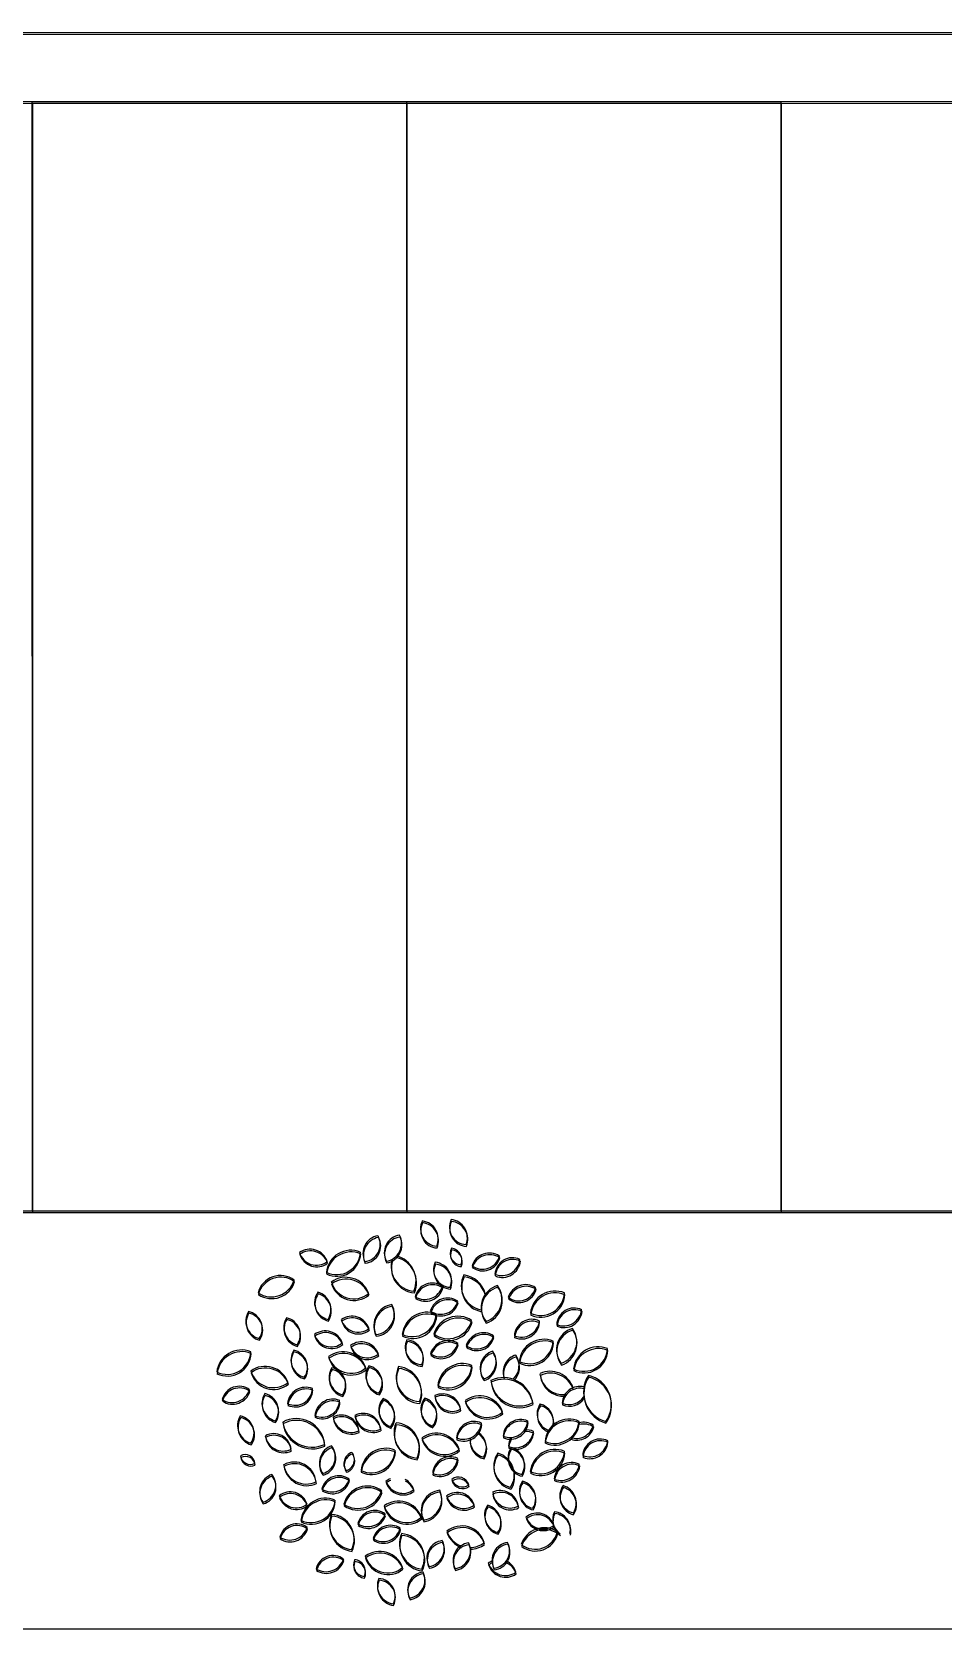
# Model space of a CAD drawing. Header units: inches. Extents: x 15 to 22798, y 21 to 21519.
# Drawn here: x 6419.2 to 6484.9, y 15903.4 to 16018.6 of the extents above; entities that cross this region are included whole.
import ezdxf

# ---------------------------------------------------------------- set-up
doc = ezdxf.new("R2010")
doc.units = ezdxf.units.IN
doc.header["$MEASUREMENT"] = 0
doc.layers.add('ARREDAMENTO', color=8, linetype='Continuous', lineweight=13)

msp = doc.modelspace()

# ---------------------------------------------------------------- linework, layer by layer
for p, q in [((6257.24, 16018.52), (6635.24, 16018.58)), ((6257.28, 16018.42), (6635.28, 16018.42)), ((6635.24, 16013.58), (6271.24, 16013.52)), ((6635.28, 16013.42), (6271.28, 16013.42)), ((6419.28, 16013.42), (6392.28, 16013.42)), ((6446.24, 16013.55), (6419.24, 16013.54)), ((6419.24, 16013.54), (6419.25, 15933.54)), ((6446.28, 16013.42), (6419.28, 16013.42)), ((6419.28, 16013.42), (6419.28, 15933.42)), ((6473.24, 16013.55), (6446.24, 16013.55)), ((6446.24, 16013.55), (6446.25, 15933.55)), ((6473.28, 16013.42), (6446.28, 16013.42)), ((6446.28, 16013.42), (6446.28, 15933.42)), ((6500.24, 16013.56), (6473.24, 16013.55)), ((6473.24, 16013.55), (6473.25, 15933.55)), ((6500.28, 16013.42), (6473.28, 16013.42)), ((6473.28, 16013.42), (6473.28, 15933.42)), ((6635.25, 15933.58), (6257.25, 15933.52)), ((6635.28, 15933.42), (6257.28, 15933.42)), ((5446.04, 15903.42), (7476.25, 15903.42)), ((5580.31, 15903.42), (7011.26, 15903.42)), ((6257.28, 15903.42), (6635.28, 15903.42))]:
    msp.add_line(p, q)
at = {"layer": 'ARREDAMENTO', "linetype": 'ByBlock', "lineweight": -3}
for centre, radius, start, end in [((6448.52, 15932.28), 1.26, 153.3945, 266.0501), ((6448.54, 15932.15), 1.26, 153.3851, 266.0407), ((6447.23, 15931.54), 1.31, 336.5737, 82.871), ((6447.25, 15931.42), 1.31, 336.5643, 82.8616), ((6450.61, 15932.4), 1.26, 154.579, 267.2346), ((6450.63, 15932.27), 1.26, 154.5696, 267.2252), ((6449.33, 15931.64), 1.31, 337.7581, 84.0554), ((6449.36, 15931.51), 1.31, 337.7487, 84.046), ((6439.29, 15929.5), 1.31, 18.9013, 125.1986), ((6439.32, 15929.38), 1.31, 18.8919, 125.1892), ((6442.24, 15928.95), 1.78, 67.5372, 173.8345), ((6444.42, 15930.49), 1.31, 99.8817, 206.1791), ((6444.45, 15930.36), 1.31, 99.8723, 206.1697), ((6443.1, 15931.16), 1.26, 276.7026, 29.3582), ((6443.13, 15931.04), 1.26, 276.6932, 29.3488), ((6445.91, 15930.56), 1.26, 96.7026, 209.3582), ((6445.93, 15930.43), 1.26, 96.6932, 209.3488), ((6444.58, 15931.23), 1.31, 279.8817, 26.1791), ((6444.61, 15931.11), 1.31, 279.8723, 26.1697), ((6450.23, 15930.51), 0.833, 153.3945, 266.0501), ((6450.26, 15930.38), 0.833, 153.3851, 266.0407), ((6449.38, 15930.02), 0.866, 336.5737, 82.871), ((6449.41, 15929.89), 0.866, 336.5643, 82.8616), ((6439.75, 15930.91), 1.26, 195.7222, 308.3778), ((6439.78, 15930.79), 1.26, 195.7128, 308.3684), ((6441.21, 15930.69), 1.72, 244.3581, 357.0136), ((6442.26, 15928.83), 1.78, 67.5278, 173.8251), ((6441.23, 15930.57), 1.72, 244.3487, 357.0042), ((6446.91, 15929.55), 1.77, 162.4114, 266.0501), ((6446.94, 15929.43), 1.77, 162.402, 266.0407), ((6445.1, 15928.52), 1.84, 336.5737, 76.9164), ((6445.13, 15928.4), 1.84, 336.5643, 76.907), ((6449.46, 15929.32), 1.26, 154.579, 267.2346), ((6449.49, 15929.19), 1.26, 154.5696, 267.2252), ((6448.19, 15928.56), 1.31, 337.7581, 84.0554), ((6448.21, 15928.43), 1.31, 337.7487, 84.046), ((6452.23, 15929.22), 1.31, 56.4501, 162.7474), ((6451.73, 15930.62), 1.26, 233.271, 345.9266), ((6452.25, 15929.1), 1.31, 56.4407, 162.738), ((6451.75, 15930.5), 1.26, 233.2616, 345.9172), ((6453.89, 15928.93), 1.26, 64.3581, 177.0136), ((6453.13, 15930.21), 1.31, 247.5372, 353.8345), ((6453.91, 15928.81), 1.26, 64.3487, 177.0042), ((6453.16, 15930.08), 1.31, 247.5278, 353.8251), ((6437.16, 15927.25), 1.66, 53.271, 165.9266), ((6436.5, 15929.1), 1.73, 236.4501, 342.7474), ((6437.18, 15927.13), 1.66, 53.2616, 165.9172), ((6436.53, 15928.97), 1.73, 236.4407, 342.738), ((6441.87, 15927.02), 1.76, 20.0053, 126.3026), ((6442.45, 15928.92), 1.69, 196.8262, 309.4817), ((6441.9, 15926.89), 1.76, 19.9959, 126.2932), ((6451.96, 15928.16), 1.76, 153.3945, 259.2615), ((6451.99, 15928.03), 1.76, 153.3851, 259.2521), ((6450.16, 15927.13), 1.83, 14.268, 82.871), ((6450.18, 15927), 1.83, 14.2586, 82.8616), ((6440.88, 15926.97), 1.26, 144.2345, 256.8901), ((6440.91, 15926.85), 1.26, 144.2252, 256.8807), ((6439.49, 15926.45), 1.31, 327.4137, 73.711), ((6439.52, 15926.33), 1.31, 327.4043, 73.7016), ((6442.47, 15928.8), 1.69, 196.8168, 309.4723), ((6448.11, 15927.1), 1.26, 54.4555, 167.111), ((6447.58, 15928.49), 1.31, 237.6346, 343.9319), ((6448.13, 15926.98), 1.26, 54.4461, 167.1016), ((6447.61, 15928.36), 1.31, 237.6252, 343.9225), ((6449.22, 15925.97), 1.31, 56.4501, 162.7474), ((6453.27, 15926.61), 1.64, 105.863, 218.5186), ((6453.29, 15926.49), 1.64, 105.8536, 218.5092), ((6451.42, 15927.21), 1.71, 289.0421, 35.3395), ((6451.45, 15927.08), 1.71, 289.0327, 35.3301), ((6454.84, 15926.94), 1.31, 56.4501, 162.7474), ((6454.34, 15928.34), 1.26, 233.271, 345.9266), ((6454.87, 15926.82), 1.31, 56.4407, 162.738), ((6454.37, 15928.22), 1.26, 233.2616, 345.9172), ((6456.96, 15926.01), 1.78, 67.5372, 173.8345), ((6455.93, 15927.75), 1.72, 244.3581, 357.0136), ((6456.98, 15925.88), 1.78, 67.5278, 173.8251), ((6455.95, 15927.62), 1.72, 244.3487, 357.0042), ((6435.97, 15925.62), 1.31, 148.2422, 254.5395), ((6436, 15925.5), 1.31, 148.2328, 254.5301), ((6434.59, 15925.08), 1.26, 325.0631, 77.7187), ((6434.62, 15924.96), 1.26, 325.0537, 77.7093), ((6445.43, 15925.3), 1.53, 98.7778, 205.0751), ((6445.45, 15925.18), 1.53, 98.7684, 205.0657), ((6443.9, 15926.12), 1.47, 275.5987, 28.2542), ((6443.92, 15925.99), 1.47, 275.5893, 28.2448), ((6447.72, 15924.48), 1.78, 67.5372, 173.8345), ((6446.68, 15926.22), 1.72, 244.3581, 357.0136), ((6447.74, 15924.35), 1.78, 67.5278, 173.8251), ((6448.73, 15927.37), 1.26, 233.271, 345.9266), ((6449.25, 15925.85), 1.31, 56.4407, 162.738), ((6448.75, 15927.25), 1.26, 233.2616, 345.9172), ((6458.34, 15925.3), 1.26, 64.3581, 177.0136), ((6457.58, 15926.58), 1.31, 247.5372, 353.8345), ((6458.37, 15925.18), 1.26, 64.3487, 177.0042), ((6457.61, 15926.46), 1.31, 247.5278, 353.8251), ((6438.71, 15925.17), 1.31, 148.2422, 254.5395), ((6438.73, 15925.05), 1.31, 148.2328, 254.5301), ((6437.33, 15924.63), 1.26, 325.0631, 77.7187), ((6437.35, 15924.51), 1.26, 325.0537, 77.7093), ((6440.39, 15923.6), 1.31, 20.0053, 126.3026), ((6442.31, 15924.66), 1.31, 18.9013, 125.1986), ((6442.76, 15926.08), 1.26, 195.7222, 308.3778), ((6442.33, 15924.54), 1.31, 18.8919, 125.1892), ((6442.79, 15925.95), 1.26, 195.7128, 308.3684), ((6446.71, 15926.09), 1.72, 244.3487, 357.0042), ((6449.95, 15924.16), 1.81, 56.4501, 162.7474), ((6449.26, 15926.09), 1.74, 233.271, 345.9266), ((6449.98, 15924.03), 1.81, 56.4407, 162.738), ((6449.29, 15925.96), 1.74, 233.2616, 345.9172), ((6455.29, 15924.49), 1.26, 64.3581, 177.0136), ((6454.53, 15925.77), 1.31, 247.5372, 353.8345), ((6455.31, 15924.36), 1.26, 64.3487, 177.0042), ((6454.55, 15925.64), 1.31, 247.5278, 353.8251), ((6458.66, 15923.56), 1.59, 105.863, 218.5186), ((6458.68, 15923.44), 1.59, 105.8536, 218.5092), ((6456.88, 15924.14), 1.65, 289.0421, 35.3395), ((6456.9, 15924.01), 1.65, 289.0327, 35.3301), ((6440.82, 15925.02), 1.26, 196.8262, 309.4817), ((6440.42, 15923.48), 1.31, 19.9959, 126.2932), ((6440.85, 15924.9), 1.26, 196.8168, 309.4723), ((6443, 15922.81), 1.31, 20.0053, 126.3026), ((6443.43, 15924.23), 1.26, 196.8262, 309.4817), ((6443.02, 15922.68), 1.31, 19.9959, 126.2932), ((6447.42, 15923.74), 1.26, 154.579, 267.2346), ((6447.45, 15923.61), 1.26, 154.5696, 267.2252), ((6446.15, 15922.97), 1.31, 337.7581, 84.0554), ((6446.17, 15922.85), 1.31, 337.7487, 84.046), ((6449.25, 15922.91), 1.31, 57.6346, 163.9319), ((6448.72, 15924.3), 1.26, 234.4555, 347.111), ((6449.27, 15922.79), 1.31, 57.6252, 163.9225), ((6448.74, 15924.17), 1.26, 234.4461, 347.1016), ((6451.81, 15923.47), 1.31, 56.4501, 162.7474), ((6451.31, 15924.87), 1.26, 233.271, 345.9266), ((6451.83, 15923.35), 1.31, 56.4407, 162.738), ((6451.33, 15924.75), 1.26, 233.2616, 345.9172), ((6456.15, 15922.53), 1.78, 67.5372, 173.8345), ((6455.12, 15924.27), 1.72, 244.3581, 357.0136), ((6456.18, 15922.41), 1.78, 67.5278, 173.8251), ((6455.14, 15924.14), 1.72, 244.3487, 357.0042), ((6460.07, 15921.99), 1.78, 67.5372, 173.8345), ((6434.34, 15921.76), 1.78, 67.5372, 173.8345), ((6433.31, 15923.5), 1.72, 244.3581, 357.0136), ((6434.36, 15921.64), 1.78, 67.5278, 173.8251), ((6433.33, 15923.38), 1.72, 244.3487, 357.0042), ((6439.23, 15922.83), 1.31, 148.2422, 254.5395), ((6439.25, 15922.71), 1.31, 148.2328, 254.5301), ((6437.85, 15922.29), 1.26, 325.0631, 77.7187), ((6437.87, 15922.17), 1.26, 325.0537, 77.7093), ((6441.67, 15921.64), 1.76, 20.0053, 126.3026), ((6442.25, 15923.55), 1.69, 196.8262, 309.4817), ((6441.7, 15921.52), 1.76, 19.9959, 126.2932), ((6442.28, 15923.42), 1.69, 196.8168, 309.4723), ((6443.45, 15924.1), 1.26, 196.8168, 309.4723), ((6452.82, 15922.24), 1.26, 105.8142, 218.4698), ((6452.84, 15922.11), 1.26, 105.8048, 218.4604), ((6451.41, 15922.69), 1.31, 288.9933, 35.2907), ((6451.43, 15922.57), 1.31, 288.9839, 35.2813), ((6454.48, 15921.96), 1.26, 105.863, 198.5234), ((6454.5, 15921.83), 1.26, 105.8536, 198.514), ((6453.06, 15922.41), 1.31, 312.1666, 35.3395), ((6453.09, 15922.28), 1.31, 312.1572, 35.3301), ((6459.04, 15923.72), 1.72, 244.3581, 357.0136), ((6460.09, 15921.86), 1.78, 67.5278, 173.8251), ((6459.06, 15923.6), 1.72, 244.3487, 357.0042), ((6436.06, 15920.6), 1.76, 20.0053, 126.3026), ((6436.64, 15922.51), 1.69, 196.8262, 309.4817), ((6436.08, 15920.48), 1.76, 19.9959, 126.2932), ((6436.66, 15922.38), 1.69, 196.8168, 309.4723), ((6441.98, 15921.57), 1.31, 148.2422, 254.5395), ((6442, 15921.45), 1.31, 148.2328, 254.5301), ((6440.6, 15921.03), 1.26, 325.0631, 77.7187), ((6440.62, 15920.9), 1.26, 325.0537, 77.7093), ((6444.63, 15921.69), 1.31, 147.4137, 253.711), ((6444.66, 15921.57), 1.31, 147.4043, 253.7016), ((6443.24, 15921.17), 1.26, 324.2345, 76.8901), ((6443.27, 15921.04), 1.26, 324.2252, 76.8807), ((6447.28, 15921.58), 1.77, 154.579, 267.2346), ((6447.3, 15921.45), 1.77, 154.5696, 267.2252), ((6445.49, 15920.51), 1.84, 337.7581, 84.0554), ((6445.51, 15920.38), 1.84, 337.7487, 84.046), ((6450.28, 15920.78), 1.78, 67.5372, 173.8345), ((6449.25, 15922.52), 1.72, 244.3581, 357.0136), ((6450.3, 15920.65), 1.78, 67.5278, 173.8251), ((6449.27, 15922.39), 1.72, 244.3487, 357.0042), ((6453.24, 15919.41), 2.14, 8.8698, 115.1671), ((6456.62, 15920.27), 1.73, 18.4829, 115.2159), ((6457.53, 15921.99), 1.66, 185.7395, 275.1403), ((6456.64, 15920.14), 1.73, 18.4735, 115.2065), ((6457.56, 15921.87), 1.66, 185.7301, 275.1309), ((6461.24, 15920.51), 2.22, 147.4137, 253.711), ((6461.26, 15920.39), 2.22, 147.4043, 253.7016), ((6458.89, 15919.63), 2.13, 324.2345, 76.8901), ((6458.91, 15919.5), 2.13, 324.2252, 76.8807), ((6434.18, 15919.66), 1.26, 53.271, 165.9266), ((6433.68, 15921.06), 1.31, 236.4501, 342.7474), ((6434.2, 15919.54), 1.26, 53.2616, 165.9172), ((6433.71, 15920.94), 1.31, 236.4407, 342.738), ((6437.14, 15919.7), 1.31, 148.2422, 254.5395), ((6435.76, 15919.16), 1.26, 325.0631, 77.7187), ((6438.98, 15919.54), 1.31, 68.3658, 174.6631), ((6438.21, 15920.81), 1.26, 245.1866, 357.8422), ((6439.01, 15919.42), 1.31, 68.3564, 174.6537), ((6438.23, 15920.69), 1.26, 245.1772, 357.8328), ((6448.86, 15919.06), 1.31, 8.8698, 115.1671), ((6454.38, 15921.56), 2.06, 185.6907, 298.3462), ((6453.27, 15919.29), 2.14, 8.8604, 115.1577), ((6454.41, 15921.43), 2.06, 185.6813, 298.3368), ((6458.74, 15919.65), 1.26, 75.6132, 177.0136), ((6458.76, 15919.52), 1.26, 75.6038, 177.0042), ((6437.16, 15919.57), 1.31, 148.2328, 254.5301), ((6435.78, 15919.03), 1.26, 325.0537, 77.7093), ((6440.95, 15918.69), 1.31, 68.3658, 174.6631), ((6440.17, 15919.95), 1.26, 245.1866, 357.8422), ((6440.97, 15918.56), 1.31, 68.3564, 174.6537), ((6440.19, 15919.83), 1.26, 245.1772, 357.8328), ((6445.51, 15919.21), 1.26, 138.741, 251.3966), ((6445.54, 15919.08), 1.26, 138.7316, 251.3872), ((6444.08, 15918.82), 1.31, 321.9201, 68.2175), ((6444.1, 15918.7), 1.31, 321.9107, 68.2081), ((6448.6, 15919.26), 1.31, 141.9201, 248.2175), ((6448.63, 15919.14), 1.31, 141.9107, 248.2081), ((6447.17, 15918.88), 1.26, 318.741, 71.3966), ((6447.19, 15918.75), 1.26, 318.7316, 71.3872), ((6449.55, 15920.37), 1.26, 185.6907, 298.3462), ((6448.88, 15918.94), 1.31, 8.8604, 115.1577), ((6449.58, 15920.25), 1.26, 185.6813, 298.3368), ((6451.53, 15918.47), 1.76, 20.0053, 126.3026), ((6452.11, 15920.37), 1.69, 196.8262, 309.4817), ((6451.55, 15918.34), 1.76, 19.9959, 126.2932), ((6452.13, 15920.25), 1.69, 196.8168, 309.4723), ((6456.93, 15918.93), 1.26, 145.0631, 250.1681), ((6456.95, 15918.8), 1.26, 145.0537, 250.1587), ((6455.54, 15918.38), 1.31, 348.9611, 74.5395), ((6455.57, 15918.26), 1.31, 348.9517, 74.5301), ((6457.98, 15920.92), 1.31, 247.5372, 324.706), ((6458, 15920.8), 1.31, 247.5278, 324.6966), ((6435.38, 15918.09), 1.31, 148.2422, 254.5395), ((6435.41, 15917.97), 1.31, 148.2328, 254.5301), ((6434, 15917.55), 1.26, 325.0631, 77.7187), ((6434.03, 15917.43), 1.26, 325.0537, 77.7093), ((6438.3, 15916.53), 2.06, 5.6907, 118.3462), ((6439.44, 15918.67), 2.14, 188.8698, 295.1671), ((6438.32, 15916.4), 2.06, 5.6813, 118.3368), ((6439.46, 15918.55), 2.14, 188.8604, 295.1577), ((6441.56, 15917.59), 1.26, 5.6907, 118.3462), ((6442.25, 15918.9), 1.31, 188.8698, 295.1671), ((6441.58, 15917.47), 1.26, 5.6813, 118.3368), ((6442.28, 15918.78), 1.31, 188.8604, 295.1577), ((6443.13, 15917.71), 1.26, 5.6907, 118.3462), ((6443.83, 15919.02), 1.31, 188.8698, 295.1671), ((6443.16, 15917.59), 1.26, 5.6813, 118.3368), ((6443.85, 15918.9), 1.31, 188.8604, 295.1577), ((6447.19, 15917.57), 1.84, 157.7581, 264.0554), ((6447.22, 15917.45), 1.84, 157.7487, 264.046), ((6445.41, 15916.51), 1.77, 334.579, 87.2346), ((6445.43, 15916.38), 1.77, 334.5696, 87.2252), ((6451.12, 15917.13), 1.26, 64.3581, 177.0136), ((6450.36, 15918.41), 1.31, 247.5372, 353.8345), ((6451.14, 15917), 1.26, 64.3487, 177.0042), ((6450.38, 15918.28), 1.31, 247.5278, 353.8251), ((6454.48, 15917.27), 1.26, 65.1866, 177.8422), ((6453.7, 15918.54), 1.31, 248.3658, 354.6631), ((6454.5, 15917.15), 1.26, 65.1772, 177.8328), ((6453.73, 15918.41), 1.31, 248.3564, 354.6537), ((6457.96, 15916.84), 1.72, 64.3581, 177.0136), ((6456.93, 15918.58), 1.78, 247.5372, 353.8345), ((6457.98, 15916.72), 1.72, 64.3487, 177.0042), ((6456.95, 15918.46), 1.78, 247.5278, 353.8251), ((6458.5, 15918.42), 1.26, 250.9353, 345.9266), ((6459, 15917.02), 1.31, 56.4501, 103.7489), ((6459.03, 15916.89), 1.31, 56.4407, 103.7395), ((6436.67, 15916.25), 1.26, 5.6907, 118.3462), ((6437.36, 15917.56), 1.31, 188.8698, 295.1671), ((6436.69, 15916.13), 1.26, 5.6813, 118.3368), ((6437.39, 15917.44), 1.31, 188.8604, 295.1577), ((6448.4, 15915.78), 1.76, 20.0053, 126.3026), ((6448.97, 15917.68), 1.69, 196.8262, 309.4817), ((6448.42, 15915.66), 1.76, 19.9959, 126.2932), ((6449, 15917.56), 1.69, 196.8168, 309.4723), ((6452.09, 15917.05), 1.26, 174.0689, 257.7187), ((6452.11, 15916.93), 1.26, 174.0595, 257.7093), ((6450.7, 15916.51), 1.31, 328.2422, 57.6123), ((6450.73, 15916.39), 1.31, 328.2328, 57.6029), ((6454.1, 15917.8), 1.31, 247.5372, 353.8345), ((6454.86, 15916.53), 1.26, 146.0247, 177.0136), ((6454.12, 15917.68), 1.31, 247.5278, 353.8251), ((6454.88, 15916.4), 1.26, 146.0153, 177.0042), ((6454.86, 15916.53), 1.26, 64.3581, 93.7343), ((6454.88, 15916.4), 1.26, 64.3487, 93.7249), ((6458.53, 15918.29), 1.26, 250.9259, 345.9172), ((6460.22, 15915.86), 1.26, 64.3581, 177.0136), ((6459.46, 15917.14), 1.31, 247.5372, 353.8345), ((6460.24, 15915.74), 1.26, 64.3487, 177.0042), ((6459.48, 15917.01), 1.31, 247.5278, 353.8251), ((6434.62, 15915.29), 0.702, 5.6907, 118.3462), ((6435, 15916.02), 0.73, 188.8698, 295.1671), ((6434.64, 15915.16), 0.702, 5.6813, 118.3368), ((6435.03, 15915.89), 0.73, 188.8604, 295.1577), ((6441.28, 15915.39), 1.31, 108.9933, 215.2907), ((6441.3, 15915.26), 1.31, 108.9839, 215.2813), ((6439.86, 15915.84), 1.26, 285.8142, 38.4698), ((6439.89, 15915.72), 1.26, 285.8048, 38.4604), ((6442.59, 15915.34), 0.859, 108.9933, 215.2907), ((6442.62, 15915.22), 0.859, 108.9839, 215.2813), ((6441.67, 15915.64), 0.826, 285.8142, 38.4698), ((6441.69, 15915.52), 0.826, 285.8048, 38.4604), ((6444.74, 15914.67), 1.78, 67.5372, 173.8345), ((6443.71, 15916.4), 1.72, 244.3581, 357.0136), ((6444.76, 15914.54), 1.78, 67.5278, 173.8251), ((6443.73, 15916.28), 1.72, 244.3487, 357.0042), ((6449.4, 15914.58), 1.26, 64.3581, 177.0136), ((6448.64, 15915.85), 1.31, 247.5372, 353.8345), ((6449.42, 15914.45), 1.26, 64.3487, 177.0042), ((6454.12, 15915.17), 1.58, 144.2345, 256.8901), ((6454.14, 15915.05), 1.58, 144.2252, 256.8807), ((6452.38, 15914.52), 1.64, 327.4137, 73.711), ((6452.41, 15914.39), 1.64, 327.4043, 73.7016), ((6454.84, 15915.79), 1.26, 145.0631, 257.7187), ((6454.86, 15915.66), 1.26, 145.0537, 257.7093), ((6453.45, 15915.25), 1.31, 328.2422, 74.5395), ((6453.48, 15915.12), 1.31, 328.2328, 74.5301), ((6456.95, 15914.59), 1.78, 67.5372, 173.8345), ((6455.92, 15916.33), 1.72, 244.3581, 357.0136), ((6456.98, 15914.46), 1.78, 67.5278, 173.8251), ((6455.95, 15916.2), 1.72, 244.3487, 357.0042), ((6436.97, 15913.32), 1.31, 108.9933, 215.2907), ((6435.56, 15913.78), 1.26, 285.8142, 38.4698), ((6438.15, 15913.87), 1.59, 5.7395, 118.395), ((6439.03, 15915.53), 1.66, 188.9186, 295.2159), ((6438.17, 15913.75), 1.59, 5.7301, 118.3856), ((6439.06, 15915.41), 1.66, 188.9092, 295.2065), ((6448.67, 15915.73), 1.31, 247.5278, 353.8251), ((6458.17, 15914.17), 1.26, 64.3581, 177.0136), ((6457.41, 15915.44), 1.31, 247.5372, 353.8345), ((6458.19, 15914.04), 1.26, 64.3487, 177.0042), ((6457.44, 15915.32), 1.31, 247.5278, 353.8251), ((6436.99, 15913.2), 1.31, 108.9839, 215.2813), ((6435.58, 15913.65), 1.26, 285.8048, 38.4604), ((6441.37, 15913.21), 1.26, 53.271, 165.9266), ((6440.88, 15914.61), 1.31, 236.4501, 342.7474), ((6441.4, 15913.09), 1.26, 53.2616, 165.9172), ((6440.9, 15914.48), 1.31, 236.4407, 342.738), ((6443.42, 15911.99), 1.74, 53.271, 165.9266), ((6443.44, 15911.87), 1.74, 53.2616, 165.9172), ((6445.57, 15913.09), 1.26, 111.9047, 129.4817), ((6446, 15914.51), 1.31, 200.0053, 306.3026), ((6445.59, 15912.97), 1.26, 111.8953, 129.4723), ((6446.02, 15914.39), 1.31, 199.9959, 306.2932), ((6445.57, 15913.09), 1.26, 16.8262, 62.6117), ((6445.59, 15912.97), 1.26, 16.8168, 62.6023), ((6448.79, 15911.96), 1.47, 95.5987, 208.2542), ((6447.26, 15912.78), 1.53, 278.7778, 25.0751), ((6450, 15913.6), 0.777, 15.7222, 128.3778), ((6450.28, 15914.47), 0.808, 198.9013, 305.1986), ((6450.02, 15913.47), 0.777, 15.7128, 128.3684), ((6450.3, 15914.35), 0.808, 198.8919, 305.1892), ((6453.02, 15912.09), 1.31, 8.9186, 115.2159), ((6455.65, 15913.35), 1.26, 144.2345, 256.8901), ((6455.67, 15913.23), 1.26, 144.2252, 256.8807), ((6454.26, 15912.83), 1.31, 327.4137, 73.711), ((6454.28, 15912.71), 1.31, 327.4043, 73.7016), ((6458.57, 15913.02), 1.26, 144.2345, 256.8901), ((6458.59, 15912.89), 1.26, 144.2252, 256.8807), ((6457.18, 15912.5), 1.31, 327.4137, 73.711), ((6457.2, 15912.37), 1.31, 327.4043, 73.7016), ((6437.87, 15912.05), 1.26, 16.8262, 129.4817), ((6438.3, 15913.47), 1.31, 200.0053, 306.3026), ((6437.89, 15911.93), 1.26, 16.8168, 129.4723), ((6438.32, 15913.35), 1.31, 199.9959, 306.2932), ((6440.41, 15911.07), 1.78, 67.5372, 173.8345), ((6439.38, 15912.81), 1.72, 244.3581, 357.0136), ((6440.43, 15910.95), 1.78, 67.5278, 173.8251), ((6439.4, 15912.69), 1.72, 244.3487, 357.0042), ((6442.73, 15913.92), 1.81, 236.4501, 342.7474), ((6442.76, 15913.8), 1.81, 236.4407, 342.738), ((6445.68, 15910.88), 1.76, 20.0053, 126.3026), ((6446.26, 15912.78), 1.69, 196.8262, 309.4817), ((6445.7, 15910.75), 1.76, 19.9959, 126.2932), ((6448.81, 15911.84), 1.47, 95.5893, 208.2448), ((6447.28, 15912.66), 1.53, 278.7684, 25.0657), ((6449.92, 15912.01), 1.26, 15.7222, 128.3778), ((6450.38, 15913.42), 1.31, 198.9013, 305.1986), ((6449.94, 15911.88), 1.26, 15.7128, 128.3684), ((6450.4, 15913.29), 1.31, 198.8919, 305.1892), ((6453.19, 15911.63), 1.31, 147.4137, 253.711), ((6451.8, 15911.11), 1.26, 324.2345, 76.8901), ((6453.72, 15913.4), 1.26, 185.7395, 298.395), ((6453.05, 15911.96), 1.31, 8.9092, 115.2065), ((6453.74, 15913.27), 1.26, 185.7301, 298.3856), ((6442.52, 15910.96), 1.83, 156.5737, 262.871), ((6442.55, 15910.83), 1.83, 156.5643, 262.8616), ((6440.72, 15909.93), 1.76, 333.3945, 86.0501), ((6440.74, 15909.8), 1.76, 333.3851, 86.0407), ((6443.96, 15910.71), 1.26, 53.271, 165.9266), ((6443.46, 15912.11), 1.31, 236.4501, 342.7474), ((6443.98, 15910.59), 1.26, 53.2616, 165.9172), ((6443.48, 15911.98), 1.31, 236.4407, 342.738), ((6446.28, 15912.66), 1.69, 196.8168, 309.4723), ((6453.22, 15911.51), 1.31, 147.4043, 253.7016), ((6451.83, 15910.99), 1.26, 324.2252, 76.8807), ((6455.67, 15910.52), 1.26, 16.8262, 129.4817), ((6456.1, 15911.94), 1.31, 200.0053, 306.3026), ((6455.7, 15910.4), 1.26, 16.8168, 129.4723), ((6456.13, 15911.82), 1.31, 199.9959, 306.2932), ((6458.05, 15911.31), 1.26, 153.3945, 235.2498), ((6458.07, 15911.19), 1.26, 153.3851, 235.2405), ((6456.76, 15910.58), 1.31, 348.0517, 82.871), ((6456.79, 15910.45), 1.31, 348.0423, 82.8616), ((6438.34, 15909.74), 1.26, 53.271, 165.9266), ((6437.84, 15911.14), 1.31, 236.4501, 342.7474), ((6438.36, 15909.62), 1.26, 53.2616, 165.9172), ((6437.86, 15911.01), 1.31, 236.4407, 342.738), ((6445.1, 15909.59), 1.31, 57.6346, 163.9319), ((6444.57, 15910.98), 1.26, 234.4555, 347.111), ((6445.12, 15909.47), 1.31, 57.6252, 163.9225), ((6444.6, 15910.86), 1.26, 234.4461, 347.1016), ((6447.58, 15909.56), 1.84, 156.5737, 262.871), ((6447.6, 15909.43), 1.84, 156.5643, 262.8616), ((6445.77, 15908.53), 1.77, 333.3945, 86.0501), ((6445.8, 15908.4), 1.77, 333.3851, 86.0407), ((6450.24, 15909.16), 1.69, 16.8262, 129.4817), ((6450.81, 15911.06), 1.76, 200.0053, 248.9938), ((6450.26, 15909.04), 1.69, 16.8168, 129.4723), ((6450.84, 15910.94), 1.76, 199.9959, 248.9844), ((6456.18, 15908.99), 1.73, 56.4501, 162.7474), ((6455.53, 15910.83), 1.66, 233.271, 345.9266), ((6456.2, 15908.86), 1.73, 56.4407, 162.738), ((6455.55, 15910.7), 1.66, 233.2616, 345.9172), ((6444.32, 15907.25), 1.76, 20.0053, 126.3026), ((6444.35, 15907.13), 1.76, 19.9959, 126.2932), ((6448.98, 15908.54), 1.26, 96.7026, 209.3582), ((6449.01, 15908.41), 1.26, 96.6932, 209.3488), ((6447.66, 15909.21), 1.31, 279.8817, 26.1791), ((6447.68, 15909.09), 1.31, 279.8723, 26.1697), ((6450.87, 15908.37), 1.26, 95.5987, 208.2542), ((6450.89, 15908.24), 1.26, 95.5893, 208.2448), ((6449.56, 15909.06), 1.31, 278.7778, 25.0751), ((6449.58, 15908.94), 1.31, 278.7684, 25.0657), ((6450.81, 15911.06), 1.76, 271.0201, 306.3026), ((6450.84, 15910.94), 1.76, 271.0107, 306.2932), ((6453.73, 15908.37), 1.31, 98.7778, 205.0751), ((6453.76, 15908.25), 1.31, 98.7684, 205.0657), ((6452.43, 15909.07), 1.26, 275.5987, 28.2542), ((6452.45, 15908.94), 1.26, 275.5893, 28.2448), ((6440.95, 15907.46), 1.26, 53.271, 165.9266), ((6440.46, 15908.86), 1.31, 236.4501, 342.7474), ((6440.98, 15907.34), 1.26, 53.2616, 165.9172), ((6440.48, 15908.74), 1.31, 236.4407, 342.738), ((6443.3, 15908.06), 0.866, 156.5737, 262.871), ((6443.32, 15907.94), 0.866, 156.5643, 262.8616), ((6442.45, 15907.58), 0.833, 333.3945, 86.0501), ((6442.47, 15907.45), 0.833, 333.3851, 86.0407), ((6444.9, 15909.15), 1.69, 196.8262, 309.4817), ((6444.92, 15909.03), 1.69, 196.8168, 309.4723), ((6452.93, 15907.17), 1.26, 113.6816, 128.3778), ((6453.39, 15908.58), 1.31, 198.9013, 305.1986), ((6452.95, 15907.04), 1.26, 113.6722, 128.3684), ((6453.41, 15908.46), 1.31, 198.8919, 305.1892), ((6452.93, 15907.17), 1.26, 15.7222, 66.2267), ((6452.95, 15907.04), 1.26, 15.7128, 66.2173), ((6445.46, 15906.54), 1.31, 156.5737, 262.871), ((6445.48, 15906.42), 1.31, 156.5643, 262.8616), ((6444.17, 15905.81), 1.26, 333.3945, 86.0501), ((6444.19, 15905.68), 1.26, 333.3851, 86.0407), ((6447.59, 15906.27), 1.26, 96.7026, 209.3582), ((6447.61, 15906.14), 1.26, 96.6932, 209.3488), ((6446.27, 15906.94), 1.31, 279.8817, 26.1791), ((6446.29, 15906.82), 1.31, 279.8723, 26.1697)]:
    msp.add_arc(centre, radius, start, end, dxfattribs=at)

doc.saveas('drawing.dxf')
